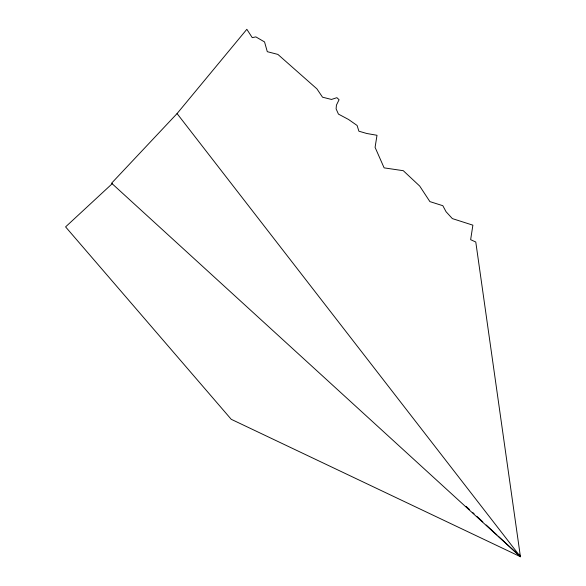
<?xml version="1.0" encoding="UTF-8"?>
<svg xmlns="http://www.w3.org/2000/svg" width="586" height="586" viewBox="0 0 586 586"><rect width="100%" height="100%" fill="white"/><g stroke="black" fill="none" stroke-linecap="round" stroke-linejoin="round"><path stroke-width="0.88" d="M519.306 554.195L520.412 556.7L111.574 183.206L177.067 113.574L246.838 29.3L252.251 37.643L255.855 36.889L264.55 41.936L267.289 51.685L277.889 54.41L316.894 88.852L322.534 97.195L331.478 99.444L336.884 97.679L339.082 99.73L336.437 105.106L336.1 108.864L338.437 114.094L348.538 119.478L357.094 125.463L358.903 131.205L366.763 133.491L377.003 135.285L375.084 147.35L384.123 167.867L403.278 170.694L419.708 186.07L429.897 201.606L442.833 205.708L446.049 211.714L452.348 218.6L472.887 225.171L470.639 239.681L475.781 242.011L520.412 556.7L231.228 419.298L65.588 226.885L112.38 183.543M519.071 555.455L520.412 556.7L177.067 113.574M466.053 506.326L469.408 509.432M472.763 512.545L474.103 513.79M476.792 516.273L482.827 521.877M486.182 524.983L496.921 534.93M498.261 536.175L520.412 556.7"/></g></svg>
